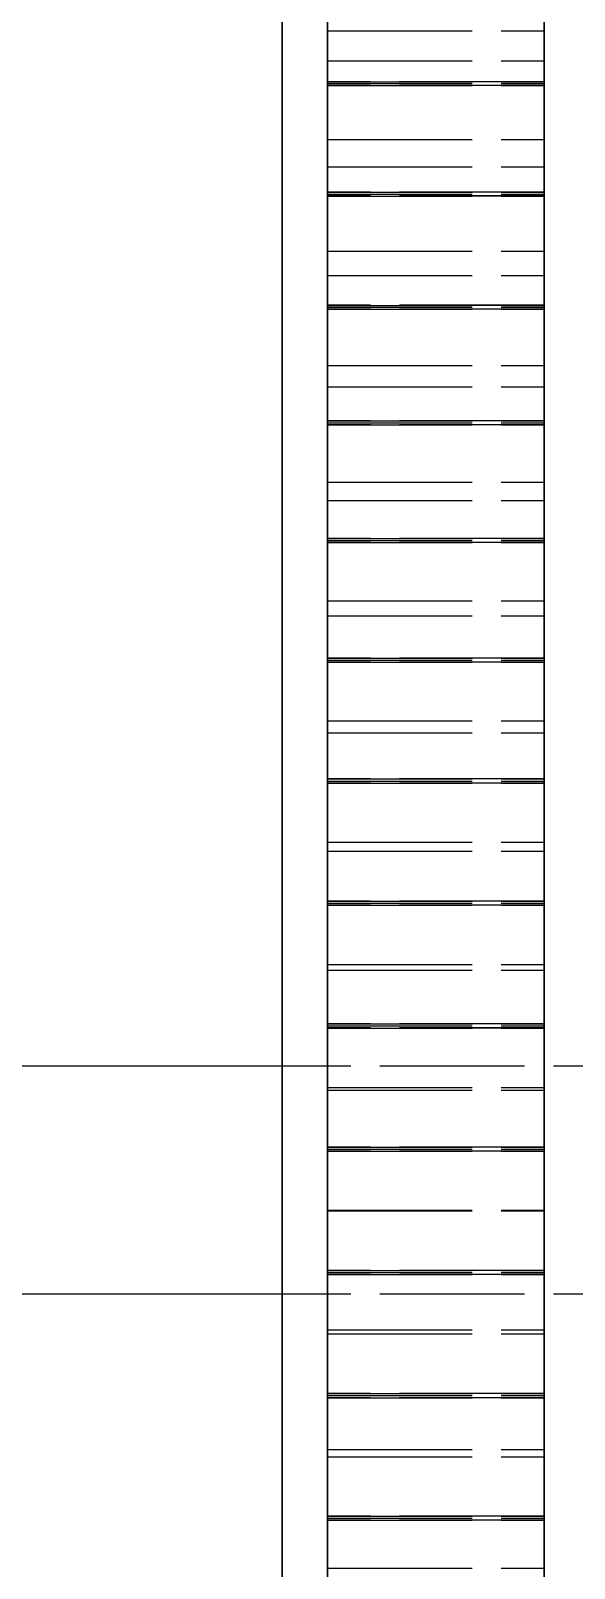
# Model space of a CAD drawing. Header units: millimetres. Extents: x -30 to 157, y -46 to 88.
# Drawn here: x 59.9 to 64.67, y -3.41 to 10.08 of the extents above; entities that cross this region are included whole.
import ezdxf

# ---------------------------------------------------------------- set-up
doc = ezdxf.new("R2010")
doc.units = ezdxf.units.MM
doc.linetypes.add('DASHED', pattern=[1.524, 1.27, -0.254])
doc.layers.add('HIDDEN', color=8, linetype='DASHED')
doc.layers.add('VISIBLE', color=7, linetype='CONTINUOUS')

msp = doc.modelspace()

# ---------------------------------------------------------------- linework, layer by layer
at = {"layer": 'HIDDEN'}
for points in [[(62.50936, 10.72118), (62.50936, 9.81881)], [(62.50936, 9.81881), (62.50936, 10.72118)], [(64.40936, 10.72118), (64.40936, 9.81881)], [(64.40936, 9.81881), (64.40936, 10.72118)], [(62.50936, 10.08149), (62.50936, 10.54326)], [(64.40936, 10.08149), (64.40936, 10.54326)], [(62.10936, 0), (62.10936, 0.31114), (62.10936, 0.62229), (62.10936, 0.93343), (62.10936, 1.24458), (62.10936, 1.55572), (62.10936, 1.86686), (62.10936, 2.17801), (62.10936, 2.48915), (62.10936, 2.8003), (62.10936, 3.11144), (62.10936, 3.42258), (62.10936, 3.73373), (62.10936, 4.04487), (62.10936, 4.35601), (62.10936, 4.66716), (62.10936, 4.9783), (62.10936, 5.28945), (62.10936, 5.60059), (62.10936, 5.91173), (62.10936, 6.22288), (62.10936, 6.53402), (62.10936, 6.84517), (62.10936, 7.15631), (62.10936, 7.46745), (62.10936, 7.7786), (62.10936, 8.08974), (62.10936, 8.40089), (62.10936, 8.71203), (62.10936, 9.02317), (62.10936, 9.33432), (62.10936, 9.64546), (62.10936, 9.95661), (62.10936, 10.26775)], [(62.10936, 10.26775), (62.10936, 9.64546), (62.10936, 9.02317), (62.10936, 8.40089), (62.10936, 7.7786), (62.10936, 7.15631), (62.10936, 6.53402), (62.10936, 5.91173), (62.10936, 5.28945), (62.10936, 4.66716), (62.10936, 4.04487), (62.10936, 3.42258), (62.10936, 2.8003), (62.10936, 2.17801), (62.10936, 1.55572), (62.10936, 0.93343), (62.10936, 0.31114), (62.10936, -0.31114), (62.10936, -0.93343), (62.10936, -1.55572), (62.10936, -2.17801), (62.10936, -2.8003), (62.10936, -3.42258)], [(62.10936, 10.23594), (62.10936, 9.57555), (62.10936, 8.91517), (62.10936, 8.25479), (62.10936, 7.59441), (62.10936, 6.93402), (62.10936, 6.27364), (62.10936, 5.61326), (62.10936, 4.95287), (62.10936, 4.29249), (62.10936, 3.63211), (62.10936, 2.97172), (62.10936, 2.31134), (62.10936, 1.65096), (62.10936, 0.99057), (62.10936, 0.33019), (62.10936, -0.33019), (62.10936, -0.99057), (62.10936, -1.65096), (62.10936, -2.31134), (62.10936, -2.97172), (62.10936, -3.63211)], [(62.50936, 9.63332), (62.50936, 10.08149)], [(62.50936, 10.08149), (62.50936, 9.63332)], [(62.50936, 10.08149), (64.40936, 10.08149)], [(64.40936, 9.63332), (64.40936, 10.08149)], [(64.40936, 10.08149), (64.40936, 9.63332)], [(62.50936, 9.81881), (62.50936, 8.88907)], [(62.50936, 8.88907), (62.50936, 9.81881)], [(62.50936, 9.81881), (64.40936, 9.81881)], [(62.50936, 9.81881), (64.40936, 9.81881)], [(64.40936, 9.81881), (64.40936, 8.88907)], [(64.40936, 8.88907), (64.40936, 9.81881)], [(62.50936, 9.61759), (62.50936, 9.63413)], [(62.50936, 9.63332), (62.50936, 9.63413)], [(62.50936, 9.63332), (62.50936, 9.63413)], [(62.50936, 9.63413), (62.50936, 9.61759)], [(64.40936, 9.63413), (62.50936, 9.63413)], [(64.40936, 9.63413), (62.50936, 9.63413)], [(64.40936, 9.63332), (62.50936, 9.63332)], [(62.50936, 9.63332), (64.40936, 9.63332)], [(62.50936, 9.60195), (62.50936, 9.61759)], [(62.50936, 9.61759), (62.50936, 9.60195)], [(62.50936, 9.61759), (64.40936, 9.61759)], [(62.50936, 9.61759), (64.40936, 9.61759)], [(62.50936, 9.60095), (62.50936, 9.60195)], [(62.50936, 9.60095), (62.50936, 9.60195)], [(64.40936, 9.60195), (62.50936, 9.60195)], [(64.40936, 9.60195), (62.50936, 9.60195)], [(62.50936, 9.12688), (62.50936, 9.60095)], [(62.50936, 9.60095), (62.50936, 9.12688)], [(62.50936, 9.60095), (64.40936, 9.60095)], [(64.40936, 9.60095), (62.50936, 9.60095)], [(64.40936, 9.61759), (64.40936, 9.63413)], [(64.40936, 9.63332), (64.40936, 9.63413)], [(64.40936, 9.63332), (64.40936, 9.63413)], [(64.40936, 9.63413), (64.40936, 9.61759)], [(64.40936, 9.60195), (64.40936, 9.61759)], [(64.40936, 9.61759), (64.40936, 9.60195)], [(64.40936, 9.60095), (64.40936, 9.60195)], [(64.40936, 9.60095), (64.40936, 9.60195)], [(64.40936, 9.12688), (64.40936, 9.60095)], [(64.40936, 9.60095), (64.40936, 9.12688)], [(62.50936, 8.66511), (62.50936, 9.12688)], [(62.50936, 9.12688), (62.50936, 8.66511)], [(62.50936, 9.12688), (64.40936, 9.12688)], [(62.50936, 9.12688), (64.40936, 9.12688)], [(64.40936, 8.66511), (64.40936, 9.12688)], [(64.40936, 9.12688), (64.40936, 8.66511)], [(62.50936, 8.88907), (62.50936, 7.93455)], [(62.50936, 7.93455), (62.50936, 8.88907)], [(62.50936, 8.88907), (64.40936, 8.88907)], [(62.50936, 8.88907), (64.40936, 8.88907)], [(64.40936, 8.88907), (64.40936, 7.93455)], [(64.40936, 7.93455), (64.40936, 8.88907)], [(62.50936, 8.64891), (62.50936, 8.66583)], [(62.50936, 8.66511), (62.50936, 8.66583)], [(62.50936, 8.66511), (62.50936, 8.66583)], [(62.50936, 8.66583), (62.50936, 8.64891)], [(64.40936, 8.66583), (62.50936, 8.66583)], [(64.40936, 8.66583), (62.50936, 8.66583)], [(64.40936, 8.66511), (62.50936, 8.66511)], [(62.50936, 8.66511), (64.40936, 8.66511)], [(62.50936, 8.63279), (62.50936, 8.64891)], [(62.50936, 8.64891), (62.50936, 8.63279)], [(62.50936, 8.64891), (64.40936, 8.64891)], [(62.50936, 8.64891), (64.40936, 8.64891)], [(62.50936, 8.63189), (62.50936, 8.63279)], [(62.50936, 8.63189), (62.50936, 8.63279)], [(64.40936, 8.63279), (62.50936, 8.63279)], [(64.40936, 8.63279), (62.50936, 8.63279)], [(62.50936, 8.14683), (62.50936, 8.63189)], [(62.50936, 8.63189), (62.50936, 8.14683)], [(62.50936, 8.63189), (64.40936, 8.63189)], [(64.40936, 8.63189), (62.50936, 8.63189)], [(64.40936, 8.64891), (64.40936, 8.66583)], [(64.40936, 8.66511), (64.40936, 8.66583)], [(64.40936, 8.66511), (64.40936, 8.66583)], [(64.40936, 8.66583), (64.40936, 8.64891)], [(64.40936, 8.63279), (64.40936, 8.64891)], [(64.40936, 8.64891), (64.40936, 8.63279)], [(64.40936, 8.63189), (64.40936, 8.63279)], [(64.40936, 8.63189), (64.40936, 8.63279)], [(64.40936, 8.14683), (64.40936, 8.63189)], [(64.40936, 8.63189), (64.40936, 8.14683)], [(62.50936, 7.67276), (62.50936, 8.14683)], [(62.50936, 8.14683), (62.50936, 7.67276)], [(62.50936, 8.14683), (64.40936, 8.14683)], [(62.50936, 8.14683), (64.40936, 8.14683)], [(64.40936, 7.67276), (64.40936, 8.14683)], [(64.40936, 8.14683), (64.40936, 7.67276)], [(62.50936, 7.93455), (62.50936, 6.95792)], [(62.50936, 6.95792), (62.50936, 7.93455)], [(62.50936, 7.93455), (64.40936, 7.93455)], [(62.50936, 7.93455), (64.40936, 7.93455)], [(64.40936, 7.93455), (64.40936, 6.95792)], [(64.40936, 6.95792), (64.40936, 7.93455)], [(62.50936, 7.65612), (62.50936, 7.67338)], [(62.50936, 7.67276), (62.50936, 7.67338)], [(62.50936, 7.67276), (62.50936, 7.67338)], [(62.50936, 7.67338), (62.50936, 7.65612)], [(64.40936, 7.67338), (62.50936, 7.67338)], [(64.40936, 7.67338), (62.50936, 7.67338)], [(64.40936, 7.67276), (62.50936, 7.67276)], [(62.50936, 7.67276), (64.40936, 7.67276)], [(62.50936, 7.63958), (62.50936, 7.65612)], [(62.50936, 7.65612), (62.50936, 7.63958)], [(62.50936, 7.65612), (64.40936, 7.65612)], [(62.50936, 7.65612), (64.40936, 7.65612)], [(62.50936, 7.63876), (62.50936, 7.63958)], [(62.50936, 7.63876), (62.50936, 7.63958)], [(64.40936, 7.63958), (62.50936, 7.63958)], [(64.40936, 7.63958), (62.50936, 7.63958)], [(62.50936, 7.14407), (62.50936, 7.63876)], [(62.50936, 7.63876), (62.50936, 7.14407)], [(62.50936, 7.63876), (64.40936, 7.63876)], [(64.40936, 7.63876), (62.50936, 7.63876)], [(64.40936, 7.65612), (64.40936, 7.67338)], [(64.40936, 7.67276), (64.40936, 7.67338)], [(64.40936, 7.67276), (64.40936, 7.67338)], [(64.40936, 7.67338), (64.40936, 7.65612)], [(64.40936, 7.63958), (64.40936, 7.65612)], [(64.40936, 7.65612), (64.40936, 7.63958)], [(64.40936, 7.63876), (64.40936, 7.63958)], [(64.40936, 7.63876), (64.40936, 7.63958)], [(64.40936, 7.14407), (64.40936, 7.63876)], [(64.40936, 7.63876), (64.40936, 7.14407)], [(62.50936, 6.65901), (62.50936, 7.14407)], [(62.50936, 7.14407), (62.50936, 6.65901)], [(62.50936, 7.14407), (64.40936, 7.14407)], [(62.50936, 7.14407), (64.40936, 7.14407)], [(64.40936, 6.65901), (64.40936, 7.14407)], [(64.40936, 7.14407), (64.40936, 6.65901)], [(62.50936, 6.95792), (62.50936, 5.9619)], [(62.50936, 5.9619), (62.50936, 6.95792)], [(62.50936, 6.95792), (64.40936, 6.95792)], [(62.50936, 6.95792), (64.40936, 6.95792)], [(64.40936, 6.95792), (64.40936, 5.9619)], [(64.40936, 5.9619), (64.40936, 6.95792)], [(62.50936, 6.64199), (62.50936, 6.65954)], [(62.50936, 6.65901), (62.50936, 6.65954)], [(62.50936, 6.65901), (62.50936, 6.65954)], [(62.50936, 6.65954), (62.50936, 6.64199)], [(64.40936, 6.65954), (62.50936, 6.65954)], [(64.40936, 6.65954), (62.50936, 6.65954)], [(64.40936, 6.65901), (62.50936, 6.65901)], [(62.50936, 6.65901), (64.40936, 6.65901)], [(62.50936, 6.62506), (62.50936, 6.64199)], [(62.50936, 6.64199), (62.50936, 6.62506)], [(62.50936, 6.64199), (64.40936, 6.64199)], [(62.50936, 6.64199), (64.40936, 6.64199)], [(62.50936, 6.62434), (62.50936, 6.62506)], [(62.50936, 6.62434), (62.50936, 6.62506)], [(64.40936, 6.62506), (62.50936, 6.62506)], [(64.40936, 6.62506), (62.50936, 6.62506)], [(62.50936, 6.1214), (62.50936, 6.62434)], [(62.50936, 6.62434), (62.50936, 6.1214)], [(62.50936, 6.62434), (64.40936, 6.62434)], [(64.40936, 6.62434), (62.50936, 6.62434)], [(64.40936, 6.64199), (64.40936, 6.65954)], [(64.40936, 6.65901), (64.40936, 6.65954)], [(64.40936, 6.65901), (64.40936, 6.65954)], [(64.40936, 6.65954), (64.40936, 6.64199)], [(64.40936, 6.62506), (64.40936, 6.64199)], [(64.40936, 6.64199), (64.40936, 6.62506)], [(64.40936, 6.62434), (64.40936, 6.62506)], [(64.40936, 6.62434), (64.40936, 6.62506)], [(64.40936, 6.1214), (64.40936, 6.62434)], [(64.40936, 6.62434), (64.40936, 6.1214)], [(62.50936, 5.62671), (62.50936, 6.1214)], [(62.50936, 6.1214), (62.50936, 5.62671)], [(62.50936, 6.1214), (64.40936, 6.1214)], [(62.50936, 6.1214), (64.40936, 6.1214)], [(64.40936, 5.62671), (64.40936, 6.1214)], [(64.40936, 6.1214), (64.40936, 5.62671)], [(62.50936, 5.9619), (62.50936, 4.94926)], [(62.50936, 4.94926), (62.50936, 5.9619)], [(62.50936, 5.9619), (64.40936, 5.9619)], [(62.50936, 5.9619), (64.40936, 5.9619)], [(64.40936, 5.9619), (64.40936, 4.94926)], [(64.40936, 4.94926), (64.40936, 5.9619)], [(62.50936, 5.60935), (62.50936, 5.62714)], [(62.50936, 5.62671), (62.50936, 5.62714)], [(62.50936, 5.62671), (62.50936, 5.62714)], [(62.50936, 5.62714), (62.50936, 5.60935)], [(64.40936, 5.62714), (62.50936, 5.62714)], [(64.40936, 5.62714), (62.50936, 5.62714)], [(64.40936, 5.62671), (62.50936, 5.62671)], [(62.50936, 5.62671), (64.40936, 5.62671)], [(62.50936, 5.59209), (62.50936, 5.60935)], [(62.50936, 5.60935), (62.50936, 5.59209)], [(62.50936, 5.60935), (64.40936, 5.60935)], [(62.50936, 5.60935), (64.40936, 5.60935)], [(62.50936, 5.59146), (62.50936, 5.59209)], [(62.50936, 5.59146), (62.50936, 5.59209)], [(64.40936, 5.59209), (62.50936, 5.59209)], [(64.40936, 5.59209), (62.50936, 5.59209)], [(62.50936, 5.08167), (62.50936, 5.59146)], [(62.50936, 5.59146), (62.50936, 5.08167)], [(62.50936, 5.59146), (64.40936, 5.59146)], [(64.40936, 5.59146), (62.50936, 5.59146)], [(64.40936, 5.60935), (64.40936, 5.62714)], [(64.40936, 5.62671), (64.40936, 5.62714)], [(64.40936, 5.62671), (64.40936, 5.62714)], [(64.40936, 5.62714), (64.40936, 5.60935)], [(64.40936, 5.59209), (64.40936, 5.60935)], [(64.40936, 5.60935), (64.40936, 5.59209)], [(64.40936, 5.59146), (64.40936, 5.59209)], [(64.40936, 5.59146), (64.40936, 5.59209)], [(64.40936, 5.08167), (64.40936, 5.59146)], [(64.40936, 5.59146), (64.40936, 5.08167)], [(62.50936, 4.57873), (62.50936, 5.08167)], [(62.50936, 5.08167), (62.50936, 4.57873)], [(62.50936, 5.08167), (64.40936, 5.08167)], [(62.50936, 5.08167), (64.40936, 5.08167)], [(64.40936, 4.57873), (64.40936, 5.08167)], [(64.40936, 5.08167), (64.40936, 4.57873)], [(62.50936, 4.94926), (62.50936, 3.92283)], [(62.50936, 3.92283), (62.50936, 4.94926)], [(62.50936, 4.94926), (64.40936, 4.94926)], [(62.50936, 4.94926), (64.40936, 4.94926)], [(64.40936, 4.94926), (64.40936, 3.92283)], [(64.40936, 3.92283), (64.40936, 4.94926)], [(62.50936, 4.56108), (62.50936, 4.57906)], [(62.50936, 4.57873), (62.50936, 4.57906)], [(62.50936, 4.57873), (62.50936, 4.57906)], [(62.50936, 4.57906), (62.50936, 4.56108)], [(64.40936, 4.57906), (62.50936, 4.57906)], [(64.40936, 4.57906), (62.50936, 4.57906)], [(64.40936, 4.57873), (62.50936, 4.57873)], [(62.50936, 4.57873), (64.40936, 4.57873)], [(62.50936, 4.54353), (62.50936, 4.56108)], [(62.50936, 4.56108), (62.50936, 4.54353)], [(62.50936, 4.56108), (64.40936, 4.56108)], [(62.50936, 4.56108), (64.40936, 4.56108)], [(62.50936, 4.543), (62.50936, 4.54353)], [(62.50936, 4.543), (62.50936, 4.54353)], [(64.40936, 4.54353), (62.50936, 4.54353)], [(64.40936, 4.54353), (62.50936, 4.54353)], [(62.50936, 4.02777), (62.50936, 4.543)], [(62.50936, 4.543), (62.50936, 4.02777)], [(62.50936, 4.543), (64.40936, 4.543)], [(64.40936, 4.543), (62.50936, 4.543)], [(64.40936, 4.56108), (64.40936, 4.57906)], [(64.40936, 4.57873), (64.40936, 4.57906)], [(64.40936, 4.57873), (64.40936, 4.57906)], [(64.40936, 4.57906), (64.40936, 4.56108)], [(64.40936, 4.54353), (64.40936, 4.56108)], [(64.40936, 4.56108), (64.40936, 4.54353)], [(64.40936, 4.543), (64.40936, 4.54353)], [(64.40936, 4.543), (64.40936, 4.54353)], [(64.40936, 4.02777), (64.40936, 4.543)], [(64.40936, 4.543), (64.40936, 4.02777)], [(62.50936, 3.51798), (62.50936, 4.02777)], [(62.50936, 4.02777), (62.50936, 3.51798)], [(62.50936, 4.02777), (64.40936, 4.02777)], [(62.50936, 4.02777), (64.40936, 4.02777)], [(62.50936, 3.92283), (62.50936, 2.88546)], [(62.50936, 2.88546), (62.50936, 3.92283)], [(62.50936, 3.92283), (64.40936, 3.92283)], [(62.50936, 3.92283), (64.40936, 3.92283)], [(64.40936, 3.51798), (64.40936, 4.02777)], [(64.40936, 4.02777), (64.40936, 3.51798)], [(64.40936, 3.92283), (64.40936, 2.88546)], [(64.40936, 2.88546), (64.40936, 3.92283)], [(62.50936, 3.50009), (62.50936, 3.51821)], [(62.50936, 3.51798), (62.50936, 3.51821)], [(62.50936, 3.51798), (62.50936, 3.51821)], [(62.50936, 3.51821), (62.50936, 3.50009)], [(64.40936, 3.51821), (62.50936, 3.51821)], [(64.40936, 3.51821), (62.50936, 3.51821)], [(64.40936, 3.51798), (62.50936, 3.51798)], [(62.50936, 3.51798), (64.40936, 3.51798)], [(64.40936, 3.50009), (64.40936, 3.51821)], [(64.40936, 3.51798), (64.40936, 3.51821)], [(64.40936, 3.51798), (64.40936, 3.51821)], [(64.40936, 3.51821), (64.40936, 3.50009)], [(62.50936, 3.4823), (62.50936, 3.50009)], [(62.50936, 3.50009), (62.50936, 3.4823)], [(62.50936, 3.50009), (64.40936, 3.50009)], [(62.50936, 3.50009), (64.40936, 3.50009)], [(62.50936, 3.48187), (62.50936, 3.4823)], [(62.50936, 3.48187), (62.50936, 3.4823)], [(64.40936, 3.4823), (62.50936, 3.4823)], [(64.40936, 3.4823), (62.50936, 3.4823)], [(62.50936, 2.96265), (62.50936, 3.48187)], [(62.50936, 3.48187), (62.50936, 2.96265)], [(62.50936, 3.48187), (64.40936, 3.48187)], [(64.40936, 3.48187), (62.50936, 3.48187)], [(64.40936, 3.4823), (64.40936, 3.50009)], [(64.40936, 3.50009), (64.40936, 3.4823)], [(64.40936, 3.48187), (64.40936, 3.4823)], [(64.40936, 3.48187), (64.40936, 3.4823)], [(64.40936, 2.96265), (64.40936, 3.48187)], [(64.40936, 3.48187), (64.40936, 2.96265)], [(62.50936, 2.44743), (62.50936, 2.96265)], [(62.50936, 2.96265), (62.50936, 2.44743)], [(62.50936, 2.96265), (64.40936, 2.96265)], [(62.50936, 2.96265), (64.40936, 2.96265)], [(62.50936, 2.88546), (62.50936, 1.84005)], [(62.50936, 1.84005), (62.50936, 2.88546)], [(62.50936, 2.88546), (64.40936, 2.88546)], [(62.50936, 2.88546), (64.40936, 2.88546)], [(64.40936, 2.44743), (64.40936, 2.96265)], [(64.40936, 2.96265), (64.40936, 2.44743)], [(64.40936, 2.88546), (64.40936, 1.84005)], [(64.40936, 1.84005), (64.40936, 2.88546)], [(62.50936, 2.42935), (62.50936, 2.44756)], [(62.50936, 2.44743), (62.50936, 2.44756)], [(62.50936, 2.44743), (62.50936, 2.44756)], [(62.50936, 2.44756), (62.50936, 2.42935)], [(64.40936, 2.44756), (62.50936, 2.44756)], [(64.40936, 2.44756), (62.50936, 2.44756)], [(64.40936, 2.44743), (62.50936, 2.44743)], [(62.50936, 2.44743), (64.40936, 2.44743)], [(62.50936, 2.41137), (62.50936, 2.42935)], [(62.50936, 2.42935), (62.50936, 2.41137)], [(62.50936, 2.42935), (64.40936, 2.42935)], [(62.50936, 2.42935), (64.40936, 2.42935)], [(64.40936, 2.42935), (64.40936, 2.44756)], [(64.40936, 2.44743), (64.40936, 2.44756)], [(64.40936, 2.44743), (64.40936, 2.44756)], [(64.40936, 2.44756), (64.40936, 2.42935)], [(64.40936, 2.41137), (64.40936, 2.42935)], [(64.40936, 2.42935), (64.40936, 2.41137)], [(62.50936, 2.41104), (62.50936, 2.41137)], [(62.50936, 2.41104), (62.50936, 2.41137)], [(64.40936, 2.41137), (62.50936, 2.41137)], [(64.40936, 2.41137), (62.50936, 2.41137)], [(62.50936, 1.88927), (62.50936, 2.41104)], [(62.50936, 2.41104), (62.50936, 1.88927)], [(62.50936, 2.41104), (64.40936, 2.41104)], [(64.40936, 2.41104), (62.50936, 2.41104)], [(64.40936, 2.41104), (64.40936, 2.41137)], [(64.40936, 2.41104), (64.40936, 2.41137)], [(64.40936, 1.88927), (64.40936, 2.41104)], [(64.40936, 2.41104), (64.40936, 1.88927)], [(62.50936, 1.37006), (62.50936, 1.88927)], [(62.50936, 1.88927), (62.50936, 1.37006)], [(62.50936, 1.88927), (64.40936, 1.88927)], [(62.50936, 1.88927), (64.40936, 1.88927)], [(64.40936, 1.37006), (64.40936, 1.88927)], [(64.40936, 1.88927), (64.40936, 1.37006)], [(62.50936, 1.84005), (62.50936, 0.78951)], [(62.50936, 0.78951), (62.50936, 1.84005)], [(62.50936, 1.84005), (64.40936, 1.84005)], [(62.50936, 1.84005), (64.40936, 1.84005)], [(64.40936, 1.84005), (64.40936, 0.78951)], [(64.40936, 0.78951), (64.40936, 1.84005)], [(62.50936, 1.35184), (62.50936, 1.37008)], [(62.50936, 1.37006), (62.50936, 1.37008)], [(62.50936, 1.37006), (62.50936, 1.37008)], [(62.50936, 1.37008), (62.50936, 1.35184)], [(64.40936, 1.37008), (62.50936, 1.37008)], [(64.40936, 1.37008), (62.50936, 1.37008)], [(64.40936, 1.37006), (62.50936, 1.37006)], [(62.50936, 1.37006), (64.40936, 1.37006)], [(62.50936, 1.33372), (62.50936, 1.35184)], [(62.50936, 1.35184), (62.50936, 1.33372)], [(62.50936, 1.35184), (64.40936, 1.35184)], [(62.50936, 1.35184), (64.40936, 1.35184)], [(64.40936, 1.35184), (64.40936, 1.37008)], [(64.40936, 1.37006), (64.40936, 1.37008)], [(64.40936, 1.37006), (64.40936, 1.37008)], [(64.40936, 1.37008), (64.40936, 1.35184)], [(64.40936, 1.33372), (64.40936, 1.35184)], [(64.40936, 1.35184), (64.40936, 1.33372)], [(62.50936, 1.33349), (62.50936, 1.33372)], [(62.50936, 1.33349), (62.50936, 1.33372)], [(64.40936, 1.33372), (62.50936, 1.33372)], [(64.40936, 1.33372), (62.50936, 1.33372)], [(62.50936, 0.81063), (62.50936, 1.33349)], [(62.50936, 1.33349), (62.50936, 0.81063)], [(62.50936, 1.33349), (64.40936, 1.33349)], [(64.40936, 1.33349), (62.50936, 1.33349)], [(64.40936, 1.33349), (64.40936, 1.33372)], [(64.40936, 1.33349), (64.40936, 1.33372)], [(64.40936, 0.81063), (64.40936, 1.33349)], [(64.40936, 1.33349), (64.40936, 0.81063)], [(68.80936, 1), (62.10936, 1)], [(62.50936, 0.28887), (62.50936, 0.81063)], [(62.50936, 0.81063), (62.50936, 0.28887)], [(62.50936, 0.81063), (64.40936, 0.81063)], [(62.50936, 0.81063), (64.40936, 0.81063)], [(64.40936, 0.28887), (64.40936, 0.81063)], [(64.40936, 0.81063), (64.40936, 0.28887)], [(62.50936, 0.78951), (62.50936, -0.26323)], [(62.50936, -0.26323), (62.50936, 0.78951)], [(62.50936, 0.78951), (64.40936, 0.78951)], [(62.50936, 0.78951), (64.40936, 0.78951)], [(64.40936, 0.78951), (64.40936, -0.26323)], [(64.40936, -0.26323), (64.40936, 0.78951)], [(62.50936, 0.28887), (62.50936, 0.28879)], [(62.50936, 0.28887), (62.50936, 0.28879)], [(64.40936, 0.28887), (62.50936, 0.28887)], [(62.50936, 0.28887), (64.40936, 0.28887)], [(62.50936, 0.27056), (62.50936, 0.28879)], [(62.50936, 0.28879), (62.50936, 0.27056)], [(64.40936, 0.28879), (62.50936, 0.28879)], [(64.40936, 0.28879), (62.50936, 0.28879)], [(62.50936, 0.25235), (62.50936, 0.27056)], [(62.50936, 0.27056), (62.50936, 0.25235)], [(62.50936, 0.27056), (64.40936, 0.27056)], [(62.50936, 0.27056), (64.40936, 0.27056)], [(64.40936, 0.28887), (64.40936, 0.28879)], [(64.40936, 0.28887), (64.40936, 0.28879)], [(64.40936, 0.27056), (64.40936, 0.28879)], [(64.40936, 0.28879), (64.40936, 0.27056)], [(64.40936, 0.25235), (64.40936, 0.27056)], [(64.40936, 0.27056), (64.40936, 0.25235)], [(62.50936, 0.25222), (62.50936, 0.25235)], [(62.50936, 0.25222), (62.50936, 0.25235)], [(64.40936, 0.25235), (62.50936, 0.25235)], [(64.40936, 0.25235), (62.50936, 0.25235)], [(62.50936, -0.27027), (62.50936, 0.25222)], [(62.50936, 0.25222), (62.50936, -0.27027)], [(62.50936, 0.25222), (64.40936, 0.25222)], [(64.40936, 0.25222), (62.50936, 0.25222)], [(64.40936, 0.25222), (64.40936, 0.25235)], [(64.40936, 0.25222), (64.40936, 0.25235)], [(64.40936, -0.27027), (64.40936, 0.25222)], [(64.40936, 0.25222), (64.40936, -0.27027)], [(62.10936, -3.42258), (62.10936, -3.11144), (62.10936, -2.8003), (62.10936, -2.48915), (62.10936, -2.17801), (62.10936, -1.86686), (62.10936, -1.55572), (62.10936, -1.24458), (62.10936, -0.93343), (62.10936, -0.62229), (62.10936, -0.31114), (62.10936, 0)], [(62.50936, -0.26323), (62.50936, -1.31524)], [(62.50936, -1.31524), (62.50936, -0.26323)], [(62.50936, -0.26323), (64.40936, -0.26323)], [(62.50936, -0.26323), (64.40936, -0.26323)], [(64.40936, -0.26323), (64.40936, -1.31524)], [(64.40936, -1.31524), (64.40936, -0.26323)], [(62.50936, -0.79313), (62.50936, -0.27027)], [(62.50936, -0.27027), (62.50936, -0.79313)], [(62.50936, -0.27027), (64.40936, -0.27027)], [(62.50936, -0.27027), (64.40936, -0.27027)], [(64.40936, -0.79313), (64.40936, -0.27027)], [(64.40936, -0.27027), (64.40936, -0.79313)], [(62.50936, -0.79313), (62.50936, -0.79331)], [(62.50936, -0.79313), (62.50936, -0.79331)], [(64.40936, -0.79313), (62.50936, -0.79313)], [(62.50936, -0.79313), (64.40936, -0.79313)], [(62.50936, -0.81148), (62.50936, -0.79331)], [(62.50936, -0.79331), (62.50936, -0.81148)], [(64.40936, -0.79331), (62.50936, -0.79331)], [(64.40936, -0.79331), (62.50936, -0.79331)], [(64.40936, -0.79313), (64.40936, -0.79331)], [(64.40936, -0.79313), (64.40936, -0.79331)], [(64.40936, -0.81148), (64.40936, -0.79331)], [(64.40936, -0.79331), (64.40936, -0.81148)], [(62.50936, -0.82973), (62.50936, -0.81148)], [(62.50936, -0.81148), (62.50936, -0.82973)], [(62.50936, -0.81148), (64.40936, -0.81148)], [(62.50936, -0.81148), (64.40936, -0.81148)], [(62.50936, -0.82975), (62.50936, -0.82973)], [(62.50936, -0.82975), (62.50936, -0.82973)], [(64.40936, -0.82973), (62.50936, -0.82973)], [(64.40936, -0.82973), (62.50936, -0.82973)], [(62.50936, -1.35042), (62.50936, -0.82975)], [(62.50936, -0.82975), (62.50936, -1.35042)], [(62.50936, -0.82975), (64.40936, -0.82975)], [(64.40936, -0.82975), (62.50936, -0.82975)], [(64.40936, -0.82973), (64.40936, -0.81148)], [(64.40936, -0.81148), (64.40936, -0.82973)], [(64.40936, -0.82975), (64.40936, -0.82973)], [(64.40936, -0.82975), (64.40936, -0.82973)], [(64.40936, -1.35042), (64.40936, -0.82975)], [(64.40936, -0.82975), (64.40936, -1.35042)], [(68.80936, -1), (62.10936, -1)], [(62.50936, -1.31524), (62.50936, -2.36358)], [(62.50936, -2.36358), (62.50936, -1.31524)], [(62.50936, -1.31524), (64.40936, -1.31524)], [(62.50936, -1.31524), (64.40936, -1.31524)], [(64.40936, -1.31524), (64.40936, -2.36358)], [(64.40936, -2.36358), (64.40936, -1.31524)], [(62.50936, -1.87292), (62.50936, -1.35042)], [(62.50936, -1.35042), (62.50936, -1.87292)], [(62.50936, -1.35042), (64.40936, -1.35042)], [(62.50936, -1.35042), (64.40936, -1.35042)], [(64.40936, -1.87292), (64.40936, -1.35042)], [(64.40936, -1.35042), (64.40936, -1.87292)], [(62.50936, -1.87292), (62.50936, -1.8732)], [(62.50936, -1.87292), (62.50936, -1.8732)], [(64.40936, -1.87292), (62.50936, -1.87292)], [(62.50936, -1.87292), (64.40936, -1.87292)], [(62.50936, -1.89125), (62.50936, -1.8732)], [(62.50936, -1.8732), (62.50936, -1.89125)], [(64.40936, -1.8732), (62.50936, -1.8732)], [(64.40936, -1.8732), (62.50936, -1.8732)], [(64.40936, -1.87292), (64.40936, -1.8732)], [(64.40936, -1.87292), (64.40936, -1.8732)], [(64.40936, -1.89125), (64.40936, -1.8732)], [(64.40936, -1.8732), (64.40936, -1.89125)], [(62.50936, -1.90949), (62.50936, -1.89125)], [(62.50936, -1.89125), (62.50936, -1.90949)], [(62.50936, -1.89125), (64.40936, -1.89125)], [(62.50936, -1.89125), (64.40936, -1.89125)], [(62.50936, -2.42681), (62.50936, -1.90941)], [(62.50936, -1.90941), (62.50936, -1.90949)], [(62.50936, -1.90941), (62.50936, -1.90949)], [(62.50936, -1.90941), (62.50936, -2.42681)], [(62.50936, -1.90941), (64.40936, -1.90941)], [(64.40936, -1.90941), (62.50936, -1.90941)], [(64.40936, -1.90949), (62.50936, -1.90949)], [(64.40936, -1.90949), (62.50936, -1.90949)], [(64.40936, -1.90949), (64.40936, -1.89125)], [(64.40936, -1.89125), (64.40936, -1.90949)], [(64.40936, -2.42681), (64.40936, -1.90941)], [(64.40936, -1.90941), (64.40936, -1.90949)], [(64.40936, -1.90941), (64.40936, -1.90949)], [(64.40936, -1.90941), (64.40936, -2.42681)], [(62.50936, -2.36358), (62.50936, -3.40533)], [(62.50936, -3.40533), (62.50936, -2.36358)], [(62.50936, -2.36358), (64.40936, -2.36358)], [(62.50936, -2.36358), (64.40936, -2.36358)], [(62.50936, -2.94748), (62.50936, -2.42681)], [(62.50936, -2.42681), (62.50936, -2.94748)], [(62.50936, -2.42681), (64.40936, -2.42681)], [(62.50936, -2.42681), (64.40936, -2.42681)], [(64.40936, -2.36358), (64.40936, -3.40533)], [(64.40936, -3.40533), (64.40936, -2.36358)], [(64.40936, -2.94748), (64.40936, -2.42681)], [(64.40936, -2.42681), (64.40936, -2.94748)], [(62.50936, -2.94748), (62.50936, -2.94786)], [(62.50936, -2.94748), (62.50936, -2.94786)], [(64.40936, -2.94748), (62.50936, -2.94748)], [(62.50936, -2.94748), (64.40936, -2.94748)], [(62.50936, -2.96575), (62.50936, -2.94786)], [(62.50936, -2.94786), (62.50936, -2.96575)], [(64.40936, -2.94786), (62.50936, -2.94786)], [(64.40936, -2.94786), (62.50936, -2.94786)], [(62.50936, -2.98392), (62.50936, -2.96575)], [(62.50936, -2.96575), (62.50936, -2.98392)], [(62.50936, -2.96575), (64.40936, -2.96575)], [(62.50936, -2.96575), (64.40936, -2.96575)], [(64.40936, -2.94748), (64.40936, -2.94786)], [(64.40936, -2.94748), (64.40936, -2.94786)], [(64.40936, -2.96575), (64.40936, -2.94786)], [(64.40936, -2.94786), (64.40936, -2.96575)], [(64.40936, -2.98392), (64.40936, -2.96575)], [(64.40936, -2.96575), (64.40936, -2.98392)], [(62.50936, -3.49643), (62.50936, -2.98375)], [(62.50936, -2.98375), (62.50936, -2.98392)], [(62.50936, -2.98375), (62.50936, -2.98392)], [(62.50936, -2.98375), (62.50936, -3.49643)], [(62.50936, -2.98375), (64.40936, -2.98375)], [(64.40936, -2.98375), (62.50936, -2.98375)], [(64.40936, -2.98392), (62.50936, -2.98392)], [(64.40936, -2.98392), (62.50936, -2.98392)], [(64.40936, -3.49643), (64.40936, -2.98375)], [(64.40936, -2.98375), (64.40936, -2.98392)], [(64.40936, -2.98375), (64.40936, -2.98392)], [(64.40936, -2.98375), (64.40936, -3.49643)], [(62.50936, -4.43759), (62.50936, -3.40533)], [(62.50936, -3.40533), (64.40936, -3.40533)], [(64.40936, -4.43759), (64.40936, -3.40533)]]:
    msp.add_lwpolyline(points, dxfattribs=at)
at = {"layer": 'VISIBLE'}
for points in [[(62.10936, 0), (62.10936, 0.33019), (62.10936, 0.66038), (62.10936, 0.99057), (62.10936, 1.32077), (62.10936, 1.65096), (62.10936, 1.98115), (62.10936, 2.31134), (62.10936, 2.64153), (62.10936, 2.97172), (62.10936, 3.30192), (62.10936, 3.63211), (62.10936, 3.9623), (62.10936, 4.29249), (62.10936, 4.62268), (62.10936, 4.95287), (62.10936, 5.28306), (62.10936, 5.61326), (62.10936, 5.94345), (62.10936, 6.27364), (62.10936, 6.60383), (62.10936, 6.93402), (62.10936, 7.26421), (62.10936, 7.59441), (62.10936, 7.9246), (62.10936, 8.25479), (62.10936, 8.58498), (62.10936, 8.91517), (62.10936, 9.24536), (62.10936, 9.57555), (62.10936, 9.90575), (62.10936, 10.23594)], [(62.10936, 1), (59.49936, 1)], [(62.10936, -3.63211), (62.10936, -3.30192), (62.10936, -2.97172), (62.10936, -2.64153), (62.10936, -2.31134), (62.10936, -1.98115), (62.10936, -1.65096), (62.10936, -1.32077), (62.10936, -0.99057), (62.10936, -0.66038), (62.10936, -0.33019), (62.10936, 0)], [(62.10936, -1), (59.49936, -1)]]:
    msp.add_lwpolyline(points, dxfattribs=at)

doc.saveas('drawing.dxf')
